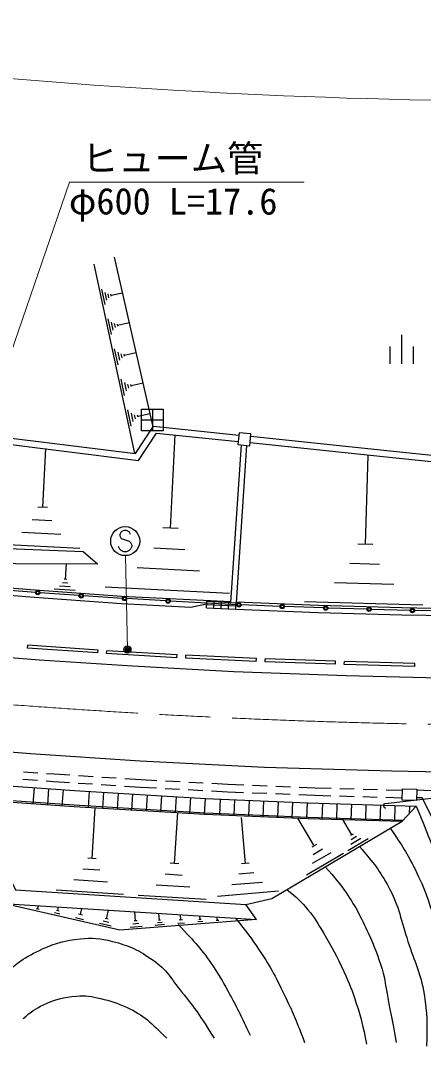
# Model space of a CAD drawing. Units: millimetres, scale not verified. Extents: x 40000 to 680000, y 20000 to 380000.
# Drawn here: x 201232 to 228960, y 246589 to 317949 of the extents above; entities that cross this region are included whole.
import ezdxf
from ezdxf.enums import TextEntityAlignment as Align

# ---------------------------------------------------------------- set-up
doc = ezdxf.new("R2010")
doc.units = ezdxf.units.MM
doc.header["$LTSCALE"] = 1000
doc.header["$PDMODE"] = 32
doc.header["$PDSIZE"] = 500
doc.linetypes.add('CHAIN', pattern=[18.5, 12, -1.5, 3.5, -1.5])
for name, color, linetype, lineweight in [('M-BGD', 7, 'Continuous', 25), ('M-BMK', 2, 'CHAIN', 13), ('M-STR-HTXT', 7, 'Continuous', 13), ('M-STR-STRC', 7, 'Continuous', 25)]:
    doc.layers.add(name, color=color, linetype=linetype, lineweight=lineweight)
doc.styles.add('ＭＳ ゴシック', font='')
doc.styles.get('ＭＳ ゴシック').set_extended_font_data('MS Gothic')

msp = doc.modelspace()

# ---------------------------------------------------------------- linework, layer by layer
at = {"layer": 'M-BGD'}
for p, q in [((209103, 288126), (206283, 301184)), ((210356, 289975), (207693, 301647)), ((207040, 298389), (206811, 299449)), ((207159, 298692), (207045, 299222)), ((207307, 298863), (207250, 299128)), ((207470, 298967), (207441, 299100)), ((207455, 299033), (208250, 299205)), ((207486, 296323), (207253, 297402)), ((207608, 296631), (207491, 297171)), ((207758, 296805), (207700, 297075)), ((207924, 296911), (207895, 297046)), ((207909, 296979), (208718, 297154)), ((227454, 296307), (227454, 294307)), ((226654, 295507), (226654, 294307)), ((228254, 295507), (228254, 294307)), ((207936, 294237), (207699, 295336)), ((208060, 294552), (207942, 295101)), ((208214, 294728), (208154, 295003)), ((208382, 294837), (208352, 294974)), ((208367, 294905), (209191, 295083)), ((208391, 292133), (208150, 293250)), ((208517, 292452), (208396, 293011)), ((208673, 292632), (208613, 292912)), ((208844, 292742), (208814, 292882)), ((208829, 292812), (209668, 292993)), ((209548, 289688), (209548, 291188)), ((209548, 291188), (211048, 291188)), ((210298, 291188), (210298, 289688)), ((211048, 291188), (211048, 289688)), ((208850, 290008), (208604, 291145)), ((208978, 290333), (208855, 290902)), ((209137, 290516), (209076, 290801)), ((209311, 290628), (209280, 290771)), ((209296, 290699), (210149, 290884)), ((209548, 290438), (211048, 290438)), ((210373, 290002), (216259, 289401)), ((211048, 289688), (209548, 289688)), ((210594, 289537), (216217, 288963)), ((211548, 282981), (211880, 289405)), ((202750, 284418), (202959, 288461)), ((216412, 288716), (215693, 277861)), ((216780, 288681), (216063, 277843)), ((224972, 281872), (225154, 287991)), ((203087, 284400), (202413, 284435)), ((203378, 283484), (202030, 283554)), ((204005, 282551), (201310, 282690)), ((212084, 282954), (211013, 283009)), ((225482, 281857), (224462, 281887)), ((205307, 281583), (199915, 281861)), ((205529, 281366), (206515, 280532)), ((212545, 281498), (210404, 281609)), ((204309, 279453), (204387, 280538)), ((225952, 280482), (223912, 280542)), ((213542, 280016), (209259, 280237)), ((204473, 279199), (204111, 279225)), ((204400, 279447), (204219, 279459)), ((226932, 279092), (222852, 279213)), ((204982, 278678), (203534, 278781)), ((204637, 278945), (203913, 278996)), ((215610, 278477), (207044, 278920)), ((212940, 277538), (214020, 277759)), ((214024, 277500), (214045, 277940)), ((214035, 277720), (216052, 277623)), ((214045, 277940), (216063, 277843)), ((214543, 277475), (214564, 277915)), ((215043, 277451), (215064, 277891)), ((215542, 277427), (215563, 277867)), ((216042, 277403), (216063, 277843)), ((228931, 277672), (220772, 277913)), ((214024, 277500), (216042, 277403)), ((201701, 274722), (201714, 274922)), ((206563, 274584), (201714, 274922)), ((206549, 274384), (201701, 274722)), ((206549, 274384), (206563, 274584)), ((207144, 274339), (207156, 274539)), ((211994, 274055), (207144, 274339)), ((212006, 274255), (207156, 274539)), ((211994, 274055), (212006, 274255)), ((212604, 274032), (212614, 274232)), ((217453, 273799), (212604, 274032)), ((217463, 273999), (212614, 274232)), ((217453, 273799), (217463, 273999)), ((218061, 273771), (218068, 273971)), ((222911, 273606), (218061, 273771)), ((222917, 273806), (218068, 273971)), ((222911, 273606), (222917, 273806)), ((223518, 273592), (223524, 273792)), ((228374, 273453), (223518, 273592)), ((228380, 273653), (223524, 273792)), ((228374, 273453), (228380, 273653)), ((202384, 265582), (201387, 265655)), ((202421, 266101), (201423, 266173)), ((203491, 265501), (202983, 265538)), ((203526, 266020), (203019, 266057)), ((204588, 265431), (203491, 265501)), ((204621, 265950), (203526, 266020)), ((206218, 265849), (205220, 265912)), ((207815, 265747), (206817, 265810)), ((209509, 265639), (208414, 265709)), ((210608, 265580), (209509, 265639)), ((212205, 265494), (211207, 265548)), ((213803, 265408), (212805, 265462)), ((202151, 265099), (202075, 263998)), ((203149, 265030), (203072, 263928)), ((204146, 264961), (204070, 263858)), ((206185, 265330), (205187, 265393)), ((205943, 264845), (205877, 263742)), ((207782, 265228), (206784, 265291)), ((206942, 264785), (206875, 263684)), ((209478, 265120), (208381, 265190)), ((210580, 265061), (209478, 265120)), ((212178, 264975), (211179, 265029)), ((213776, 264889), (212777, 264943)), ((215477, 264798), (214375, 264857)), ((215501, 265317), (214402, 265376)), ((216586, 264753), (215477, 264798)), ((216607, 265273), (215501, 265317)), ((218206, 265208), (217207, 265249)), ((219804, 265144), (218805, 265184)), ((221510, 265075), (220404, 265120)), ((222610, 265044), (221510, 265075)), ((224209, 264998), (223210, 265027)), ((225809, 264952), (224809, 264981)), ((227508, 264903), (226408, 264935)), ((229515, 264887), (228502, 264923)), ((196657, 264478), (204912, 263906)), ((207940, 264724), (207873, 263625)), ((208938, 264663), (208871, 263566)), ((209936, 264603), (209870, 263508)), ((210934, 264542), (210868, 263449)), ((211932, 264482), (211866, 263391)), ((212931, 264421), (212865, 263332)), ((213929, 264361), (213863, 263273)), ((214965, 264316), (214919, 263227)), ((215964, 264274), (215918, 263185)), ((216964, 264231), (216917, 263142)), ((218185, 264689), (217185, 264729)), ((217963, 264189), (217917, 263099)), ((219783, 264624), (218784, 264665)), ((218962, 264147), (218916, 263056)), ((219961, 264104), (219915, 263014)), ((221492, 264556), (220383, 264600)), ((220960, 264062), (220914, 262971)), ((222593, 264524), (221492, 264556)), ((224193, 264478), (223193, 264507)), ((225792, 264432), (224793, 264461)), ((227494, 264384), (226392, 264415)), ((228886, 264389), (228484, 264403)), ((204912, 263906), (213928, 263359)), ((206144, 260221), (206367, 263713)), ((211822, 259871), (212046, 263380)), ((213928, 263359), (221021, 263059)), ((222008, 264030), (221975, 262940)), ((223008, 263999), (222975, 262912)), ((224007, 263969), (223974, 262884)), ((225007, 263939), (224974, 262857)), ((226006, 263908), (225974, 262829)), ((227006, 263878), (226973, 262801)), ((228006, 263848), (227989, 263306)), ((216711, 259884), (216436, 263033)), ((221445, 261090), (220317, 262996)), ((221021, 263059), (227578, 262860)), ((224041, 261852), (223421, 262900)), ((224128, 261904), (223954, 261800)), ((221604, 261184), (221286, 260996)), ((225153, 261567), (223756, 260741)), ((224666, 261593), (223967, 261180)), ((224353, 261723), (224004, 261516)), ((223468, 260570), (220925, 259066)), ((222582, 260618), (221310, 259866)), ((222013, 260854), (221378, 260478)), ((206435, 260203), (205853, 260240)), ((212114, 259852), (211530, 259889)), ((216973, 259907), (216448, 259861)), ((206676, 259408), (205512, 259482)), ((212357, 259053), (211187, 259128)), ((217296, 259230), (216247, 259139)), ((207209, 258595), (204881, 258744)), ((212892, 258236), (210553, 258385)), ((217882, 258576), (215783, 258393)), ((208323, 257745), (203667, 258042)), ((214012, 257382), (209333, 257680)), ((218993, 257967), (214794, 257602)), ((200054, 257120), (217462, 256009)), ((202398, 256732), (202453, 256967)), ((217462, 256009), (216749, 257057)), ((202492, 256711), (202304, 256754)), ((203919, 256381), (203555, 256465)), ((203870, 256584), (203688, 256626)), ((203779, 256605), (203842, 256878)), ((205487, 256318), (205203, 256383)), ((205345, 256350), (205443, 256776)), ((207148, 256057), (207287, 256658)), ((209145, 255921), (209096, 256543)), ((210791, 255956), (210753, 256437)), ((212267, 255988), (212239, 256342)), ((213591, 256016), (213572, 256257)), ((205563, 256001), (204995, 256132)), ((207456, 255563), (206654, 255749)), ((207302, 255810), (206901, 255903)), ((207248, 256034), (207048, 256080)), ((209593, 255539), (208764, 255474)), ((209369, 255730), (208954, 255698)), ((209249, 255929), (209042, 255913)), ((211137, 255661), (210496, 255611)), ((210964, 255809), (210643, 255783)), ((210871, 255963), (210711, 255950)), ((212522, 255770), (212049, 255733)), ((212385, 255997), (212149, 255979)), ((213765, 255868), (213443, 255843)), ((213672, 256023), (213511, 256010)), ((214880, 255956), (214694, 255941)), ((214787, 255949), (214768, 256181))]:
    msp.add_line(p, q, dxfattribs=at)
for points in [[(198593, 288721), (198720, 289422), (209130, 288123), (210373, 290002)], [(199026, 288643), (199079, 288934), (209346, 287652), (210594, 289537)], [(217077, 289317), (226445, 288326), (234220, 287530)], [(217031, 288879), (226400, 287889), (234191, 287090)], [(196491, 281897), (200951, 281547), (205529, 281366)], [(175376, 281479), (180163, 280867), (186542, 280147), (194336, 279383), (201902, 278746), (208198, 278299), (215697, 277921)], [(175312, 280983), (180104, 280371), (186490, 279649), (194291, 278885), (201864, 278248), (208166, 277800), (212940, 277538)], [(196221, 280822), (200892, 280549), (206515, 280532)], [(216067, 277903), (221737, 277664), (227482, 277504), (233628, 277383)], [(216042, 277403), (221719, 277164), (227472, 277004), (230811, 276956)], [(196166, 265514), (204945, 264906), (213966, 264358), (221009, 264060), (228477, 263833)], [(196166, 265514), (196705, 264376), (204908, 263799), (213925, 263270), (221022, 262966), (227509, 262786), (228477, 263833)], [(196705, 264376), (198388, 263109), (200865, 258070), (216749, 257057), (218522, 257471), (227509, 262786)], [(236240, 255770), (232375, 257469), (228886, 264389)], [(217462, 256009), (208065, 255269), (200054, 257120)]]:
    msp.add_lwpolyline(points, dxfattribs=at)
for points in [[(216274, 289555), (216195, 288737), (217013, 288658), (217092, 289476)], [(227530, 265020), (228511, 264999), (228494, 264208), (227514, 264228)]]:
    msp.add_lwpolyline(points, close=True, dxfattribs=at)
for points, knots in [([(228477, 263833), (229016, 262511), (229152, 262167), (229570, 261094), (230182, 259528), (230628, 258682), (231079, 257063), (231504, 255535), (231581, 254639), (231833, 253074), (231999, 252044), (232082, 251465), (232177, 250426), (232304, 249048), (232291, 248562), (232295, 246886)], [0, 0, 0, 0, 1, 1, 1, 2, 2, 2, 3, 3, 3, 4, 4, 4, 5, 5, 5, 5]), ([(226685, 262299), (227546, 261045), (227809, 260626), (228391, 259477), (229115, 258046), (229376, 257171), (229841, 255637), (230189, 254486), (230257, 253806), (230458, 252621), (230728, 251033), (230864, 250133), (230908, 248523), (230928, 247768), (230938, 247500), (230904, 246589)], [0, 0, 0, 0, 1, 1, 1, 2, 2, 2, 3, 3, 3, 4, 4, 4, 5, 5, 5, 5]), ([(224564, 261044), (225578, 259868), (225937, 259419), (226582, 258230), (227320, 256870), (227418, 255965), (227903, 254496), (228369, 253085), (228774, 252325), (229017, 250859), (229246, 249480), (229234, 248901), (229178, 247285)], [0, 0, 0, 0, 1, 1, 1, 2, 2, 2, 3, 3, 3, 4, 4, 4, 4]), ([(222209, 259651), (222928, 258841), (223144, 258571), (223664, 257820), (224356, 256820), (224650, 256193), (225161, 255089), (225602, 254137), (225824, 253587), (226122, 252581), (226345, 251828), (226365, 251380), (226517, 250609), (226752, 249415), (226821, 249038), (227099, 247550)], [0, 0, 0, 0, 1, 1, 1, 2, 2, 2, 3, 3, 3, 4, 4, 4, 5, 5, 5, 5]), ([(219568, 258089), (220272, 257493), (220514, 257293), (221016, 256686), (221493, 256110), (221695, 255736), (222083, 255097), (222691, 254090), (222992, 253501), (223493, 252437), (223886, 251602), (224055, 251109), (224345, 250233), (224700, 249158), (224775, 248756), (225060, 247425)], [0, 0, 0, 0, 1, 1, 1, 2, 2, 2, 3, 3, 3, 4, 4, 4, 5, 5, 5, 5]), ([(212082, 255674), (213274, 254381), (213689, 253995), (214504, 252760), (214988, 252027), (215220, 251591), (215645, 250822), (216233, 249761), (216399, 249382), (217028, 248041)], [0, 0, 0, 0, 1, 1, 1, 2, 2, 2, 3, 3, 3, 3]), ([(216023, 256108), (216834, 255110), (217068, 254796), (217664, 253905), (218482, 252683), (218857, 251941), (219493, 250616), (220056, 249444), (220227, 249015), (220786, 247549)], [0, 0, 0, 0, 1, 1, 1, 2, 2, 2, 3, 3, 3, 3]), ([(197832, 249828), (198686, 250921), (198997, 251297), (199894, 252086), (200899, 252970), (201522, 253440), (202742, 253989), (203691, 254416), (204280, 254581), (205316, 254681), (206184, 254764), (206696, 254717), (207543, 254509), (208718, 254220), (209355, 253893), (210356, 253212), (211299, 252571), (211586, 251923), (212309, 251041), (213279, 249856), (213563, 249380), (214563, 247834)], [0, 0, 0, 0, 1, 1, 1, 2, 2, 2, 3, 3, 3, 4, 4, 4, 5, 5, 5, 6, 6, 6, 7, 7, 7, 7]), ([(201397, 249194), (201974, 249676), (202216, 249844), (202810, 250142), (203630, 250554), (204169, 250644), (205082, 250738), (205726, 250804), (206099, 250711), (206730, 250570), (207451, 250408), (207847, 250267), (208521, 249964), (209767, 249405), (210172, 248901), (211298, 247838)], [0, 0, 0, 0, 1, 1, 1, 2, 2, 2, 3, 3, 3, 4, 4, 4, 5, 5, 5, 5])]:
    msp.add_open_spline(points, degree=3, knots=knots, dxfattribs=at)
at = {"layer": 'M-BMK'}
msp.add_arc((238383, 769386), 500000, 261.05061, 272.71251, dxfattribs=at)
at = {"layer": 'M-STR-HTXT'}
msp.add_line((208577, 274618), (208449, 281097), dxfattribs=at)
msp.add_lwpolyline([(199451, 291902), (204587, 306816), (220753, 306816)], dxfattribs=at)
msp.add_arc((238383, 769386), 457000, 261.05061, 272.71251, dxfattribs=at)
at = {"layer": 'M-STR-STRC'}
for p, q in [((208156, 282724), (208066, 282542)), ((208338, 282815), (208156, 282724)), ((208520, 282815), (208338, 282815)), ((208702, 282724), (208520, 282815)), ((208793, 282542), (208702, 282724)), ((208066, 282542), (208066, 282451)), ((208066, 282451), (208156, 282269)), ((208156, 282269), (208702, 282087)), ((208702, 282087), (208793, 281996)), ((208793, 281996), (208884, 281815)), ((208066, 281542), (207975, 281724)), ((208156, 281451), (208066, 281542)), ((208338, 281360), (208156, 281451)), ((208520, 281360), (208338, 281360)), ((208702, 281451), (208520, 281360)), ((208793, 281542), (208702, 281451)), ((208884, 281724), (208793, 281542)), ((208884, 281815), (208884, 281724)), ((202257, 278555), (199561, 278758)), ((205251, 278330), (202556, 278533)), ((208240, 278146), (205551, 278310)), ((211228, 277964), (208539, 278128)), ((216112, 277703), (211528, 277947)), ((219101, 277591), (216412, 277689)), ((222091, 277482), (219401, 277580)), ((225078, 277396), (222391, 277472)), ((228065, 277311), (225378, 277388)), ((231063, 277243), (228364, 277304))]:
    msp.add_line(p, q, dxfattribs=at)
for points in [[(179791, 276162), (186000, 275412), (190913, 274910), (197015, 274351), (202520, 273917), (208924, 273493), (215919, 273109), (223658, 272823), (230083, 272666), (236383, 272579), (244014, 272616), (250602, 272729), (256228, 272904)], [(158854, 272534), (164608, 271621), (171304, 270653), (178554, 269705), (185856, 268894), (193347, 268153), (201897, 267448), (209466, 266953), (218019, 266519), (226776, 266254), (234953, 266108), (242819, 266105), (251700, 266272), (258599, 266512)], [(226351, 264009), (230299, 264474), (234283, 264589), (242270, 264617), (250274, 264760), (258274, 264970)]]:
    msp.add_lwpolyline(points, dxfattribs=at)
for centre, radius in [((208429, 282087), 1000), ((202406, 278544), 150), ((202406, 278544), 120), ((202406, 278544), 100), ((205401, 278319), 150), ((205401, 278319), 120), ((205401, 278319), 100), ((208389, 278137), 150), ((208389, 278137), 120), ((208389, 278137), 100), ((211378, 277955), 150), ((211378, 277955), 120), ((211378, 277955), 100), ((216262, 277695), 150), ((216262, 277695), 120), ((216262, 277695), 100), ((219251, 277586), 150), ((219251, 277586), 120), ((219251, 277586), 100), ((222241, 277477), 150), ((222241, 277477), 120), ((222241, 277477), 100), ((225228, 277392), 150), ((225228, 277392), 120), ((225228, 277392), 100), ((228214, 277307), 150), ((228214, 277307), 120), ((228214, 277307), 100), ((208577, 274618), 150), ((208577, 274618), 120), ((208577, 274618), 90), ((208577, 274618), 60), ((208577, 274618), 30), ((208577, 274618), 20)]:
    msp.add_circle(centre, radius, dxfattribs=at)
msp.add_arc((226368, 263860), 150, 96.71587, 276.71587, dxfattribs=at)
msp.add_point((208577, 274618), dxfattribs=at)

# ---------------------------------------------------------------- texts
at = {"layer": 'M-STR-HTXT', "style": 'ＭＳ ゴシック'}
msp.add_text('ヒューム管', height=1833, dxfattribs=at).set_placement((205444, 307001), align=Align.BOTTOM_LEFT)
msp.add_text('φ600 L=17.6', height=1833, rotation=359.947, dxfattribs=at).set_placement((204549, 304051), align=Align.BOTTOM_LEFT)

doc.saveas('drawing.dxf')
